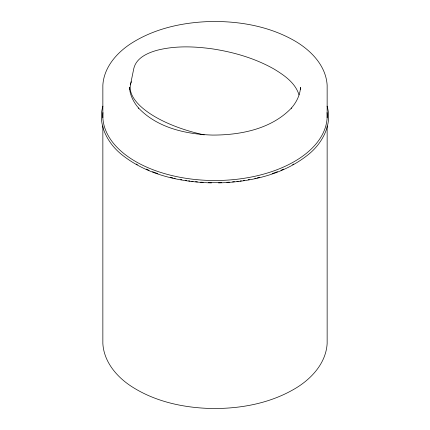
<?xml version="1.0" encoding="UTF-8"?>
<svg xmlns="http://www.w3.org/2000/svg" width="430" height="430" viewBox="0 0 430 430"><rect width="100%" height="100%" fill="white"/><g stroke="black" fill="none" stroke-linecap="round" stroke-linejoin="round"><path stroke-width="0.64" d="M300.489 89.29L300.522 87.387C300.081 95.197 296.351 102.469 291.234 108.258L291.427 108.059C271.298 129.118 240.37 135.165 212.307 135.074C185.97 134.235 157.337 127.86 138.573 108.059L138.766 108.258C133.649 102.469 129.919 95.197 129.478 87.387L129.511 89.29M130.451 84.834L133.8 68.531C136.229 57.867 147.662 52.885 157.192 50.251C175.295 45.618 194.328 46.349 212.689 48.918C233.99 52.202 255.097 58.346 273.937 68.993C284.149 75.185 295.351 82.829 299 94.847M102.904 106.151C97.438 124.281 107.414 143.034 121.384 154.322C146.485 174.747 179.729 182.019 211.447 182.906M218.553 182.906C250.271 182.019 283.515 174.747 308.616 154.322C322.586 143.034 332.562 124.281 327.096 106.151M327.144 117.766L327.144 85.161C325.924 65.312 310.422 49.805 294.018 40.479C269.078 26.332 239.924 21.156 211.506 21.5C183.572 22.183 154.961 28.203 131.177 43.43C116.804 52.718 103.899 67.338 102.856 85.161L102.856 117.766M327.144 125.942L327.144 343.548C325.962 363.807 310.46 379.926 293.615 389.451C268.863 403.662 239.827 408.839 211.544 408.5C183.718 407.839 155.241 401.76 131.601 386.511C116.815 376.986 103.877 361.797 102.856 343.548L102.856 125.942M293.781 164.029A112.203 64.779 0 0 1 292.658 164.658M283.768 169.092A112.203 64.779 0 0 1 280.951 170.312M277.484 171.71A112.203 64.779 0 0 1 272.115 173.661M259.559 177.353A112.203 64.779 0 0 1 257.199 177.929M256.006 178.203A112.203 64.779 0 0 1 254.807 178.466M249.368 179.568A112.203 64.779 0 0 1 248.142 179.794M244.455 180.412A112.203 64.779 0 0 1 243.213 180.6M241.348 180.874A112.203 64.779 0 0 1 240.101 181.041M238.225 181.283A112.203 64.779 0 0 1 236.968 181.428M234.447 181.702A112.203 64.779 0 0 1 232.555 181.885M229.378 182.148A112.203 64.779 0 0 1 226.836 182.32M221.724 182.567A112.203 64.779 0 0 1 208.276 182.567M203.164 182.32A112.203 64.779 0 0 1 200.622 182.148M197.445 181.885A112.203 64.779 0 0 1 195.553 181.702M193.032 181.428A112.203 64.779 0 0 1 191.775 181.283M189.899 181.041A112.203 64.779 0 0 1 188.652 180.874M186.787 180.6A112.203 64.779 0 0 1 185.545 180.412M181.858 179.794A112.203 64.779 0 0 1 180.632 179.568M175.193 178.466A112.203 64.779 0 0 1 173.994 178.203M172.801 177.929A112.203 64.779 0 0 1 170.441 177.353M157.885 173.661A112.203 64.779 0 0 1 152.516 171.71M149.049 170.312A112.203 64.779 0 0 1 146.232 169.092M137.342 164.658A112.203 64.779 0 0 1 136.219 164.029M327.063 112.536A112.203 64.779 0 0 1 215 180.514A112.203 64.779 0 0 1 102.937 112.536M204.223 134.886A84.404 34.529 11.5 0 1 130.844 83.253M131.016 82.737A84.404 34.529 11.5 0 1 131.419 81.716"/></g></svg>
